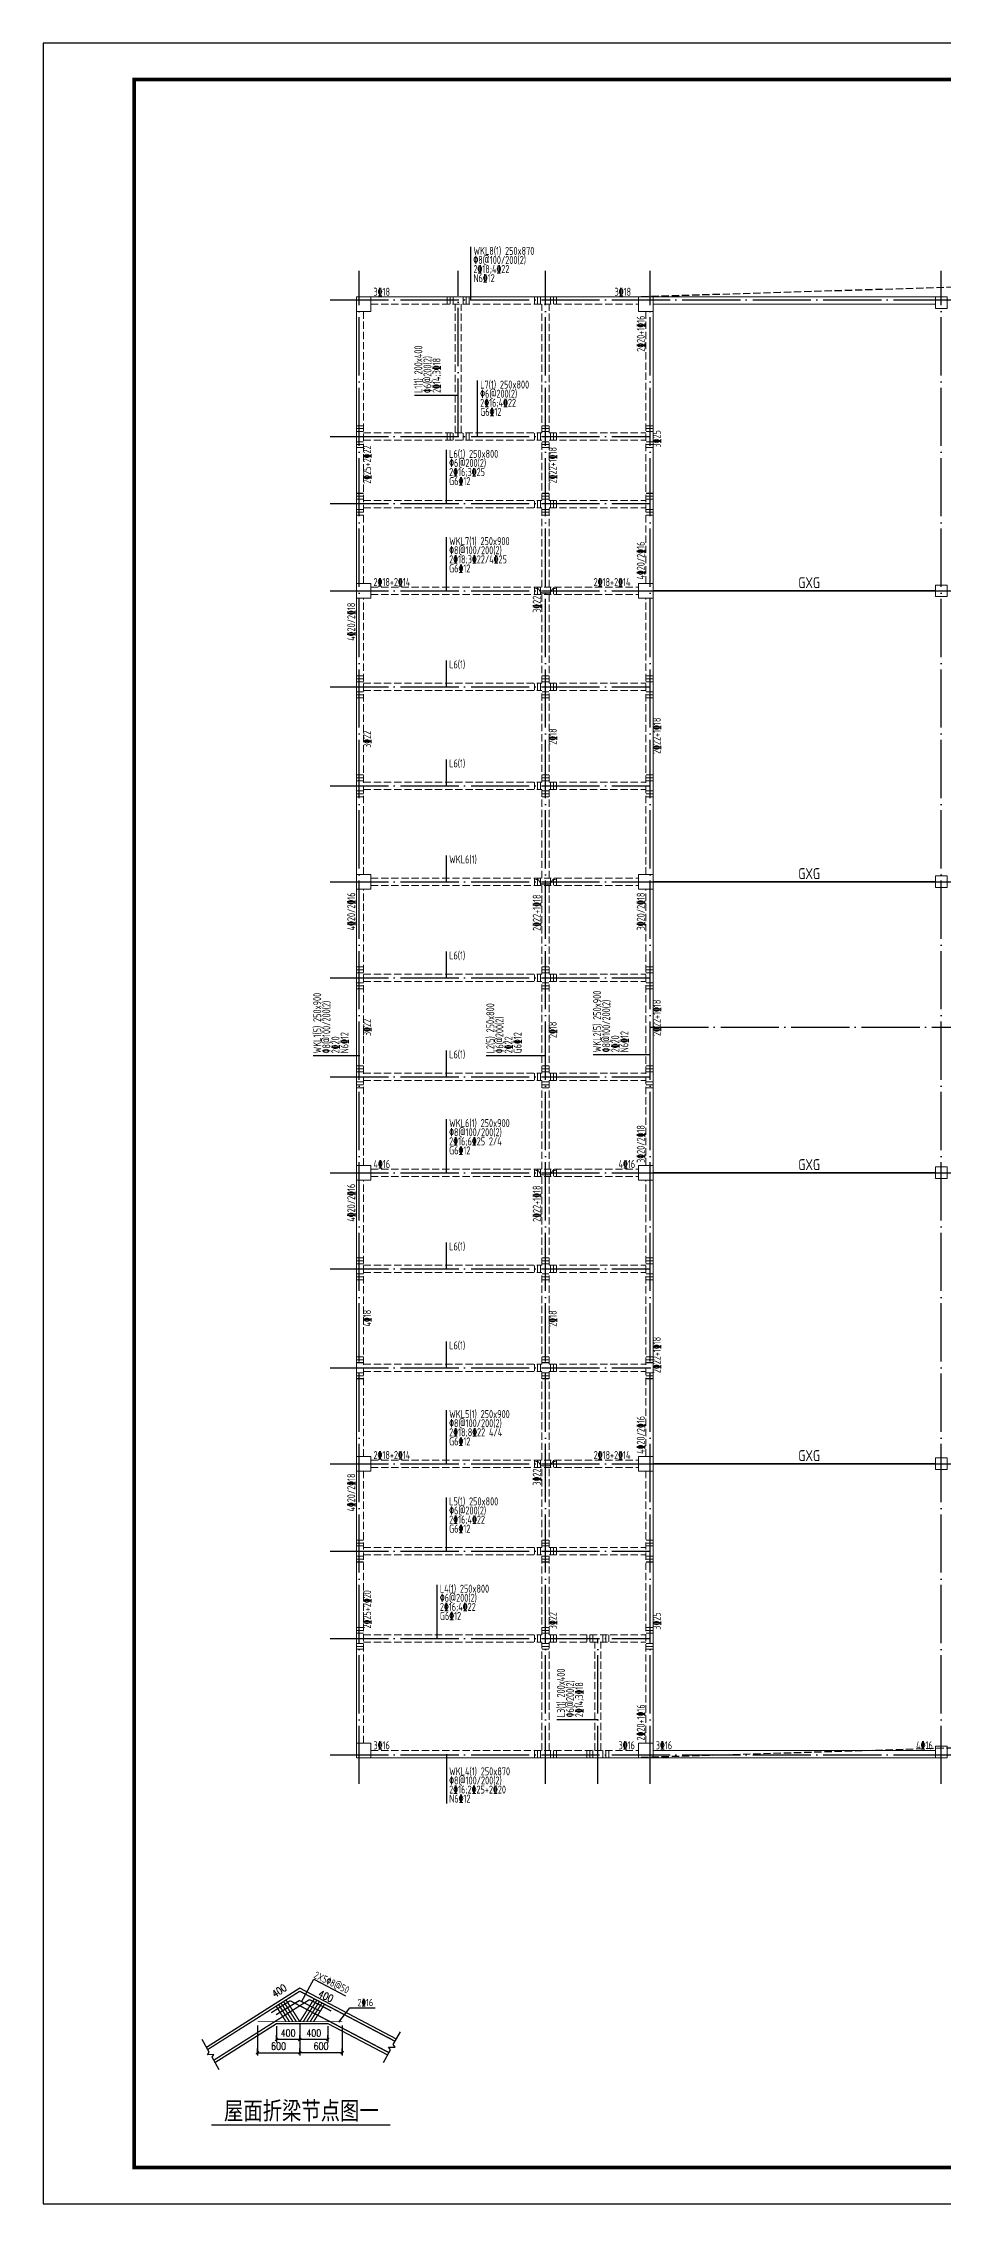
# Model space of a CAD drawing. Extents: x -2331248 to -1198620, y -977263 to -545844.
# Drawn here: x -1454254 to -1423309, y -855128 to -780878 of the extents above; entities that cross this region are included whole.
import ezdxf
from ezdxf.enums import TextEntityAlignment as Align

# ---------------------------------------------------------------- set-up
doc = ezdxf.new("R2010")
doc.units = 0
doc.header["$LTSCALE"] = 1000
doc.header["$MEASUREMENT"] = 0
for name, pattern in [('DASH', [0.35, 0.25, -0.1]), ('DOTE', [2.42, 2, -0.2, 0.02, -0.2]), ('线型3', [500, 300, -200])]:
    doc.linetypes.add(name, pattern=pattern)
doc.layers.get('0').update_dxf_attribs({"linetype": 'CONTINUOUS'})
for name, color, linetype in [('7', 3, 'CONTINUOUS'), ('DOTE', 1, 'DOTE'), ('PUB_TITLE', 4, 'CONTINUOUS'), ('S_BEAMDIMMASS', 2, 'CONTINUOUS'), ('中文', 7, 'CONTINUOUS'), ('剖断线', 253, 'CONTINUOUS'), ('尺寸线', 253, 'CONTINUOUS'), ('框架外形', 2, 'CONTINUOUS'), ('框架立面钢筋', 1, 'CONTINUOUS'), ('梁__实线', 4, 'CONTINUOUS'), ('轴线__尺寸数字', 253, 'CONTINUOUS'), ('钢筋', 1, 'CONTINUOUS'), ('钢筋标注', 253, 'CONTINUOUS'), ('钢结构数字', 73, 'CONTINUOUS')]:
    doc.layers.add(name, color=color, linetype=linetype)
for name, color, linetype, lineweight in [('S_Beam', 4, 'CONTINUOUS', 18), ('S_BeamDash', 134, '线型3', 18), ('S_BeamDimLocal', 7, 'CONTINUOUS', 25), ('S_BeamDimLocalVer', 7, 'CONTINUOUS', 25), ('S_BeamDimMassVer', 2, 'CONTINUOUS', 25), ('S_Cl', 2, 'CONTINUOUS', 9), ('S_SubBeamHanger', 1, 'CONTINUOUS', 40), ('S_SubBeamHoop', 1, 'CONTINUOUS', 40)]:
    doc.layers.add(name, color=color, linetype=linetype, lineweight=lineweight)
doc.styles.add('_HZTXT', font='txt.shx', dxfattribs={"width": 0.8, "bigfont": 'hztxt.shx'})
doc.styles.add('HZ', font='tssdeng.shx', dxfattribs={"width": 0.8, "bigfont": 'tssdchn.shx'})
doc.styles.add('STYLE2', font='tssdeng.shx', dxfattribs={"width": 0.8, "bigfont": 'tssdchn.shx'})
doc.styles.add('TSSD_REIN', font='Tssdeng.shx', dxfattribs={"width": 0.7, "bigfont": 'hztxt.shx'})

msp = doc.modelspace()

# ---------------------------------------------------------------- linework, layer by layer
at = {"linetype": 'DASH'}
for p, q in [((-1375033.5, -787793.1), (-1433794.5, -789597.1)), ((-1375033.5, -837993.1), (-1433794.5, -839797.1))]:
    msp.add_line(p, q, dxfattribs=at)
at = {"color": 0, "linetype": 'ByBlock', "ltscale": 500}
for p, q in [((-1446896.2, -848998.4, -34665466.8), (-1446896.2, -850037.3, -34665466.8)), ((-1446237.8, -849029.4, -34665466.8), (-1446237.8, -849584.2, -34665466.8)), ((-1445438.5, -848968.3, -34665466.8), (-1445438.5, -850037.3, -34665466.8)), ((-1445437.8, -849029.4, -34665466.8), (-1445437.8, -849584.2, -34665466.8)), ((-1445437.1, -848968.3, -34665466.8), (-1445437.1, -850037.3, -34665466.8)), ((-1444473.9, -849029.4, -34665466.8), (-1444473.9, -849584.2, -34665466.8)), ((-1443979.4, -848998.4, -34665466.8), (-1443979.4, -850037.3, -34665466.8)), ((-1446896.2, -849937.3, -34665466.8), (-1445438.5, -849937.3, -34665466.8)), ((-1444473.9, -849484.2), (-1446237.8, -849484.2)), ((-1443979.4, -849937.3, -34665466.8), (-1445437.1, -849937.3, -34665466.8))]:
    msp.add_line(p, q, dxfattribs=at)
at = {"layer": '7', "color": 7, "const_width": 45, "elevation": -34665466.8}
msp.add_lwpolyline([(-1448477.3, -852424.6), (-1442323.9, -852424.6)], dxfattribs=at)
at = {"layer": 'DOTE'}
for p, q in [((-1443394.5, -840697.1), (-1443394.5, -788697.1)), ((-1439994.5, -794397.1), (-1439994.5, -788697.1)), ((-1436994.5, -840697.1), (-1436994.5, -788697.1)), ((-1433394.5, -840697.1), (-1433394.5, -788697.1)), ((-1423394.5, -840697.1), (-1423394.5, -788697.1)), ((-1444394.5, -789697.1), (-1382394.5, -789697.1)), ((-1444394.5, -794397.1), (-1433394.5, -794397.1)), ((-1444394.5, -796697.1), (-1433394.5, -796697.1)), ((-1444394.5, -799697.1), (-1382394.5, -799697.1)), ((-1444394.5, -802997.1), (-1433394.5, -802997.1)), ((-1444394.5, -806397.1), (-1433394.5, -806397.1)), ((-1444394.5, -809697.1), (-1382394.5, -809697.1)), ((-1444394.5, -812997.1), (-1433394.5, -812997.1)), ((-1433394.5, -814697.1), (-1382394.5, -814697.1)), ((-1444394.5, -816397.1), (-1433394.5, -816397.1)), ((-1444394.5, -819697.1), (-1382394.5, -819697.1)), ((-1444394.5, -822997.1), (-1433394.5, -822997.1)), ((-1444394.5, -826397.1), (-1433394.5, -826397.1)), ((-1444394.5, -829697.1), (-1382394.5, -829697.1)), ((-1444394.5, -832697.1), (-1433394.5, -832697.1)), ((-1444394.5, -835697.1), (-1433394.5, -835697.1)), ((-1435194.5, -840697.1), (-1435194.5, -835697.1)), ((-1444394.5, -839697.1), (-1382394.5, -839697.1))]:
    msp.add_line(p, q, dxfattribs=at)
at = {"layer": 'PUB_TITLE'}
msp.add_lwpolyline([(-1454253.9, -855128), (-1322878.9, -855128), (-1322878.9, -780878), (-1454253.9, -780878)], close=True, dxfattribs=at)
at = {"layer": 'PUB_TITLE', "const_width": 125}
msp.add_lwpolyline([(-1451128.9, -853878), (-1324128.9, -853878), (-1324128.9, -782128), (-1451128.9, -782128)], close=True, dxfattribs=at)
at = {"layer": 'S_Beam', "ltscale": 1}
for p, q in [((-1442994.5, -789597.1), (-1433794.5, -789597.1)), ((-1433294.5, -789597.1), (-1423594.5, -789597.1)), ((-1433294.5, -789847.1), (-1423594.5, -789847.1)), ((-1443494.5, -799447.1), (-1443494.5, -790097.1)), ((-1433294.5, -799447.1), (-1433294.5, -790097.1)), ((-1433294.5, -799447.1), (-1433294.5, -790097.1)), ((-1443494.5, -809447.1), (-1443494.5, -799947.1)), ((-1433294.5, -809447.1), (-1433294.5, -799947.1)), ((-1433294.5, -809447.1), (-1433294.5, -799947.1)), ((-1443494.5, -819447.1), (-1443494.5, -809947.1)), ((-1433294.5, -819447.1), (-1433294.5, -809947.1)), ((-1433294.5, -819447.1), (-1433294.5, -809947.1)), ((-1443494.5, -829447.1), (-1443494.5, -819947.1)), ((-1433294.5, -829447.1), (-1433294.5, -819947.1)), ((-1433294.5, -829447.1), (-1433294.5, -819947.1)), ((-1443494.5, -839297.1), (-1443494.5, -829947.1)), ((-1433294.5, -839297.1), (-1433294.5, -829947.1)), ((-1433294.5, -839297.1), (-1433294.5, -829947.1)), ((-1433294.5, -839547.1), (-1423594.5, -839547.1)), ((-1442994.5, -839797.1), (-1433794.5, -839797.1)), ((-1433294.5, -839797.1), (-1423594.5, -839797.1))]:
    msp.add_line(p, q, dxfattribs=at)
at = {"layer": 'S_BeamDash', "linetype": 'DASH', "ltscale": 1}
for p, q in [((-1442994.5, -789847.1), (-1433794.5, -789847.1)), ((-1440094.5, -794272.1), (-1440094.5, -789847.1)), ((-1439894.5, -794272.1), (-1439894.5, -789847.1)), ((-1437119.5, -794272.1), (-1437119.5, -789847.1)), ((-1436869.5, -794272.1), (-1436869.5, -789847.1)), ((-1443244.5, -799447.1), (-1443244.5, -790097.1)), ((-1433544.5, -799447.1), (-1433544.5, -790097.1)), ((-1433544.5, -799447.1), (-1433544.5, -790097.1)), ((-1443244.5, -794272.1), (-1437119.5, -794272.1)), ((-1436869.5, -794272.1), (-1433544.5, -794272.1)), ((-1443244.5, -794522.1), (-1437119.5, -794522.1)), ((-1437119.5, -796597.1), (-1437119.5, -794522.1)), ((-1436869.5, -796597.1), (-1436869.5, -794522.1)), ((-1436869.5, -794522.1), (-1433544.5, -794522.1)), ((-1443244.5, -796597.1), (-1437119.5, -796597.1)), ((-1436869.5, -796597.1), (-1433544.5, -796597.1)), ((-1443244.5, -796847.1), (-1437119.5, -796847.1)), ((-1437119.5, -799572.1), (-1437119.5, -796847.1)), ((-1436869.5, -796847.1), (-1433544.5, -796847.1)), ((-1436869.5, -799572.1), (-1436869.5, -796847.1)), ((-1442994.5, -799572.1), (-1433794.5, -799572.1)), ((-1443244.5, -809447.1), (-1443244.5, -799947.1)), ((-1442994.5, -799822.1), (-1433794.5, -799822.1)), ((-1437119.5, -802872.1), (-1437119.5, -799822.1)), ((-1436869.5, -802872.1), (-1436869.5, -799822.1)), ((-1433544.5, -809447.1), (-1433544.5, -799947.1)), ((-1433544.5, -809447.1), (-1433544.5, -799947.1)), ((-1443244.5, -802872.1), (-1437119.5, -802872.1)), ((-1443244.5, -803122.1), (-1437119.5, -803122.1)), ((-1437119.5, -806272.1), (-1437119.5, -803122.1)), ((-1436869.5, -802872.1), (-1433544.5, -802872.1)), ((-1436869.5, -803122.1), (-1433544.5, -803122.1)), ((-1436869.5, -806272.1), (-1436869.5, -803122.1)), ((-1443244.5, -806272.1), (-1437119.5, -806272.1)), ((-1436869.5, -806272.1), (-1433544.5, -806272.1)), ((-1443244.5, -806522.1), (-1437119.5, -806522.1)), ((-1437119.5, -809572.1), (-1437119.5, -806522.1)), ((-1436869.5, -806522.1), (-1433544.5, -806522.1)), ((-1436869.5, -809572.1), (-1436869.5, -806522.1)), ((-1443244.5, -819447.1), (-1443244.5, -809947.1)), ((-1442994.5, -809572.1), (-1433794.5, -809572.1)), ((-1442994.5, -809822.1), (-1433794.5, -809822.1)), ((-1437119.5, -812872.1), (-1437119.5, -809822.1)), ((-1436869.5, -812872.1), (-1436869.5, -809822.1)), ((-1433544.5, -819447.1), (-1433544.5, -809947.1)), ((-1433544.5, -819447.1), (-1433544.5, -809947.1)), ((-1443244.5, -812872.1), (-1437119.5, -812872.1)), ((-1436869.5, -812872.1), (-1433544.5, -812872.1)), ((-1443244.5, -813122.1), (-1437119.5, -813122.1)), ((-1437119.5, -816272.1), (-1437119.5, -813122.1)), ((-1436869.5, -813122.1), (-1433544.5, -813122.1)), ((-1436869.5, -816272.1), (-1436869.5, -813122.1)), ((-1443244.5, -816272.1), (-1437119.5, -816272.1)), ((-1443244.5, -816522.1), (-1437119.5, -816522.1)), ((-1437119.5, -819572.1), (-1437119.5, -816522.1)), ((-1436869.5, -816272.1), (-1433544.5, -816272.1)), ((-1436869.5, -816522.1), (-1433544.5, -816522.1)), ((-1436869.5, -819572.1), (-1436869.5, -816522.1)), ((-1442994.5, -819572.1), (-1433794.5, -819572.1)), ((-1443244.5, -829447.1), (-1443244.5, -819947.1)), ((-1442994.5, -819822.1), (-1433794.5, -819822.1)), ((-1437119.5, -822872.1), (-1437119.5, -819822.1)), ((-1436869.5, -822872.1), (-1436869.5, -819822.1)), ((-1433544.5, -829447.1), (-1433544.5, -819947.1)), ((-1433544.5, -829447.1), (-1433544.5, -819947.1)), ((-1443244.5, -822872.1), (-1437119.5, -822872.1)), ((-1443244.5, -823122.1), (-1437119.5, -823122.1)), ((-1437119.5, -826272.1), (-1437119.5, -823122.1)), ((-1436869.5, -822872.1), (-1433544.5, -822872.1)), ((-1436869.5, -823122.1), (-1433544.5, -823122.1)), ((-1436869.5, -826272.1), (-1436869.5, -823122.1)), ((-1443244.5, -826272.1), (-1437119.5, -826272.1)), ((-1436869.5, -826272.1), (-1433544.5, -826272.1)), ((-1443244.5, -826522.1), (-1437119.5, -826522.1)), ((-1437119.5, -829572.1), (-1437119.5, -826522.1)), ((-1436869.5, -826522.1), (-1433544.5, -826522.1)), ((-1436869.5, -829572.1), (-1436869.5, -826522.1)), ((-1443244.5, -839297.1), (-1443244.5, -829947.1)), ((-1442994.5, -829572.1), (-1433794.5, -829572.1)), ((-1442994.5, -829822.1), (-1433794.5, -829822.1)), ((-1437119.5, -832572.1), (-1437119.5, -829822.1)), ((-1436869.5, -832572.1), (-1436869.5, -829822.1)), ((-1433544.5, -839297.1), (-1433544.5, -829947.1)), ((-1433544.5, -839297.1), (-1433544.5, -829947.1)), ((-1443244.5, -832572.1), (-1437119.5, -832572.1)), ((-1443244.5, -832822.1), (-1437119.5, -832822.1)), ((-1437119.5, -835572.1), (-1437119.5, -832822.1)), ((-1436869.5, -832572.1), (-1433544.5, -832572.1)), ((-1436869.5, -835572.1), (-1436869.5, -832822.1)), ((-1436869.5, -832822.1), (-1433544.5, -832822.1)), ((-1443244.5, -835572.1), (-1437119.5, -835572.1)), ((-1443244.5, -835822.1), (-1437119.5, -835822.1)), ((-1437119.5, -839547.1), (-1437119.5, -835822.1)), ((-1436869.5, -835572.1), (-1433544.5, -835572.1)), ((-1436869.5, -835822.1), (-1433544.5, -835822.1)), ((-1436869.5, -839547.1), (-1436869.5, -835822.1)), ((-1435294.5, -839547.1), (-1435294.5, -835822.1)), ((-1435094.5, -839547.1), (-1435094.5, -835822.1)), ((-1442994.5, -839547.1), (-1433794.5, -839547.1))]:
    msp.add_line(p, q, dxfattribs=at)
at = {"layer": 'S_BEAMDIMMASS'}
for p, q in [((-1439561.5, -789722.1), (-1439561.5, -787878.3)), ((-1439327.9, -794397.1), (-1439327.9, -792473.5)), ((-1440394.5, -796722.1), (-1440394.5, -794853.3)), ((-1440394.5, -799697.1), (-1440394.5, -797853.3)), ((-1440394.5, -802997.1), (-1440394.5, -802090.8)), ((-1440394.5, -806397.1), (-1440394.5, -805490.8)), ((-1440394.5, -809697.1), (-1440394.5, -808790.8)), ((-1440394.5, -812997.1), (-1440394.5, -812090.8)), ((-1440394.5, -816397.1), (-1440394.5, -815490.8)), ((-1440394.5, -819697.1), (-1440394.5, -817853.3)), ((-1440394.5, -822997.1), (-1440394.5, -822090.8)), ((-1440394.5, -826397.1), (-1440394.5, -825490.8)), ((-1440394.5, -829697.1), (-1440394.5, -827853.3)), ((-1440394.5, -832697.1), (-1440394.5, -830853.3)), ((-1440713.5, -835697.1), (-1440713.5, -833853.3)), ((-1440394.5, -839672.1), (-1440394.5, -841370.3))]:
    msp.add_line(p, q, dxfattribs=at)
at = {"layer": 'S_BeamDimMassVer'}
for p, q in [((-1439994.5, -792987.1), (-1441500.7, -792987.1)), ((-1443369.5, -815683), (-1444975.5, -815683)), ((-1436994.5, -815683), (-1439028.4, -815683)), ((-1433419.5, -815647), (-1435358.3, -815647)), ((-1435194.5, -838497.1), (-1436600.7, -838497.1))]:
    msp.add_line(p, q, dxfattribs=at)
at = {"layer": 'S_Cl', "ltscale": 1}
for points in [[(-1442994.5, -790097.1), (-1442994.5, -789597.1), (-1443494.5, -789597.1), (-1443494.5, -790097.1)], [(-1433294.5, -790097.1), (-1433294.5, -789597.1), (-1433794.5, -789597.1), (-1433794.5, -790097.1)], [(-1423194.5, -789997.1), (-1423194.5, -789597.1), (-1423594.5, -789597.1), (-1423594.5, -789997.1)], [(-1442994.5, -799947.1), (-1442994.5, -799447.1), (-1443494.5, -799447.1), (-1443494.5, -799947.1)], [(-1433294.5, -799947.1), (-1433294.5, -799447.1), (-1433794.5, -799447.1), (-1433794.5, -799947.1)], [(-1423194.5, -799897.1), (-1423194.5, -799497.1), (-1423594.5, -799497.1), (-1423594.5, -799897.1)], [(-1442994.5, -809947.1), (-1442994.5, -809447.1), (-1443494.5, -809447.1), (-1443494.5, -809947.1)], [(-1433294.5, -809947.1), (-1433294.5, -809447.1), (-1433794.5, -809447.1), (-1433794.5, -809947.1)], [(-1423194.5, -809897.1), (-1423194.5, -809497.1), (-1423594.5, -809497.1), (-1423594.5, -809897.1)], [(-1442994.5, -819947.1), (-1442994.5, -819447.1), (-1443494.5, -819447.1), (-1443494.5, -819947.1)], [(-1433294.5, -819947.1), (-1433294.5, -819447.1), (-1433794.5, -819447.1), (-1433794.5, -819947.1)], [(-1423194.5, -819897.1), (-1423194.5, -819497.1), (-1423594.5, -819497.1), (-1423594.5, -819897.1)], [(-1442994.5, -829947.1), (-1442994.5, -829447.1), (-1443494.5, -829447.1), (-1443494.5, -829947.1)], [(-1433294.5, -829947.1), (-1433294.5, -829447.1), (-1433794.5, -829447.1), (-1433794.5, -829947.1)], [(-1423194.5, -829897.1), (-1423194.5, -829497.1), (-1423594.5, -829497.1), (-1423594.5, -829897.1)], [(-1442994.5, -839797.1), (-1442994.5, -839297.1), (-1443494.5, -839297.1), (-1443494.5, -839797.1)], [(-1433294.5, -839797.1), (-1433294.5, -839297.1), (-1433794.5, -839297.1), (-1433794.5, -839797.1)], [(-1423194.5, -839797.1), (-1423194.5, -839397.1), (-1423594.5, -839397.1), (-1423594.5, -839797.1)]]:
    msp.add_lwpolyline(points, close=True, dxfattribs=at)
at = {"layer": 'S_SubBeamHanger', "linetype": 'Continuous', "ltscale": 1, "const_width": 35}
for points in [[(-1437344.5, -799622.1), (-1437244.5, -799622.1)], [(-1437244.5, -799622.1), (-1437144.5, -799772.1)], [(-1436844.5, -799772.1), (-1436744.5, -799622.1)], [(-1436744.5, -799622.1), (-1436644.5, -799622.1)], [(-1437144.5, -799772.1), (-1436844.5, -799772.1)], [(-1437344.5, -809622.1), (-1437244.5, -809622.1)], [(-1437244.5, -809622.1), (-1437144.5, -809772.1)], [(-1437144.5, -809772.1), (-1436844.5, -809772.1)], [(-1436844.5, -809772.1), (-1436744.5, -809622.1)], [(-1436744.5, -809622.1), (-1436644.5, -809622.1)], [(-1437344.5, -819622.1), (-1437244.5, -819622.1)], [(-1437244.5, -819622.1), (-1437144.5, -819772.1)], [(-1436844.5, -819772.1), (-1436744.5, -819622.1)], [(-1436744.5, -819622.1), (-1436644.5, -819622.1)], [(-1437144.5, -819772.1), (-1436844.5, -819772.1)], [(-1437344.5, -829622.1), (-1437244.5, -829622.1)], [(-1437244.5, -829622.1), (-1437144.5, -829772.1)], [(-1437144.5, -829772.1), (-1436844.5, -829772.1)], [(-1436844.5, -829772.1), (-1436744.5, -829622.1)], [(-1436744.5, -829622.1), (-1436644.5, -829622.1)]]:
    msp.add_lwpolyline(points, dxfattribs=at)
at = {"layer": 'S_SubBeamHoop', "linetype": 'Continuous', "ltscale": 1, "const_width": 35}
for points in [[(-1440369.5, -789597.1), (-1440369.5, -789847.1)], [(-1440269.5, -789597.1), (-1440269.5, -789847.1)], [(-1440169.5, -789597.1), (-1440169.5, -789847.1)], [(-1439819.5, -789597.1), (-1439819.5, -789847.1)], [(-1439719.5, -789597.1), (-1439719.5, -789847.1)], [(-1439619.5, -789597.1), (-1439619.5, -789847.1)], [(-1437369.5, -789597.1), (-1437369.5, -789847.1)], [(-1437269.5, -789597.1), (-1437269.5, -789847.1)], [(-1437169.5, -789597.1), (-1437169.5, -789847.1)], [(-1436819.5, -789597.1), (-1436819.5, -789847.1)], [(-1436719.5, -789597.1), (-1436719.5, -789847.1)], [(-1436619.5, -789597.1), (-1436619.5, -789847.1)], [(-1443494.5, -794022.1), (-1443244.5, -794022.1)], [(-1443494.5, -794122.1), (-1443244.5, -794122.1)], [(-1443494.5, -794222.1), (-1443244.5, -794222.1)], [(-1440369.5, -794272.1), (-1440369.5, -794522.1)], [(-1440269.5, -794272.1), (-1440269.5, -794522.1)], [(-1440169.5, -794272.1), (-1440169.5, -794522.1)], [(-1439819.5, -794272.1), (-1439819.5, -794522.1)], [(-1439719.5, -794272.1), (-1439719.5, -794522.1)], [(-1439619.5, -794272.1), (-1439619.5, -794522.1)], [(-1437369.5, -794272.1), (-1437369.5, -794522.1)], [(-1437269.5, -794272.1), (-1437269.5, -794522.1)], [(-1437169.5, -794272.1), (-1437169.5, -794522.1)], [(-1437119.5, -794022.1), (-1436869.5, -794022.1)], [(-1437119.5, -794122.1), (-1436869.5, -794122.1)], [(-1437119.5, -794222.1), (-1436869.5, -794222.1)], [(-1436819.5, -794272.1), (-1436819.5, -794522.1)], [(-1436719.5, -794272.1), (-1436719.5, -794522.1)], [(-1436619.5, -794272.1), (-1436619.5, -794522.1)], [(-1433544.5, -794022.1), (-1433294.5, -794022.1)], [(-1433544.5, -794122.1), (-1433294.5, -794122.1)], [(-1433544.5, -794222.1), (-1433294.5, -794222.1)], [(-1443494.5, -794572.1), (-1443244.5, -794572.1)], [(-1443494.5, -794672.1), (-1443244.5, -794672.1)], [(-1443494.5, -794772.1), (-1443244.5, -794772.1)], [(-1437119.5, -794572.1), (-1436869.5, -794572.1)], [(-1437119.5, -794672.1), (-1436869.5, -794672.1)], [(-1437119.5, -794772.1), (-1436869.5, -794772.1)], [(-1433544.5, -794572.1), (-1433294.5, -794572.1)], [(-1433544.5, -794672.1), (-1433294.5, -794672.1)], [(-1433544.5, -794772.1), (-1433294.5, -794772.1)], [(-1443494.5, -796347.1), (-1443244.5, -796347.1)], [(-1443494.5, -796447.1), (-1443244.5, -796447.1)], [(-1443494.5, -796547.1), (-1443244.5, -796547.1)], [(-1437369.5, -796597.1), (-1437369.5, -796847.1)], [(-1437269.5, -796597.1), (-1437269.5, -796847.1)], [(-1437169.5, -796597.1), (-1437169.5, -796847.1)], [(-1437119.5, -796347.1), (-1436869.5, -796347.1)], [(-1437119.5, -796447.1), (-1436869.5, -796447.1)], [(-1437119.5, -796547.1), (-1436869.5, -796547.1)], [(-1436819.5, -796597.1), (-1436819.5, -796847.1)], [(-1436719.5, -796597.1), (-1436719.5, -796847.1)], [(-1436619.5, -796597.1), (-1436619.5, -796847.1)], [(-1433544.5, -796347.1), (-1433294.5, -796347.1)], [(-1433544.5, -796447.1), (-1433294.5, -796447.1)], [(-1433544.5, -796547.1), (-1433294.5, -796547.1)], [(-1443494.5, -796897.1), (-1443244.5, -796897.1)], [(-1443494.5, -796997.1), (-1443244.5, -796997.1)], [(-1443494.5, -797097.1), (-1443244.5, -797097.1)], [(-1437119.5, -796897.1), (-1436869.5, -796897.1)], [(-1437119.5, -796997.1), (-1436869.5, -796997.1)], [(-1437119.5, -797097.1), (-1436869.5, -797097.1)], [(-1433544.5, -796897.1), (-1433294.5, -796897.1)], [(-1433544.5, -796997.1), (-1433294.5, -796997.1)], [(-1433544.5, -797097.1), (-1433294.5, -797097.1)], [(-1437369.5, -799572.1), (-1437369.5, -799822.1)], [(-1437269.5, -799572.1), (-1437269.5, -799822.1)], [(-1437169.5, -799572.1), (-1437169.5, -799822.1)], [(-1436819.5, -799572.1), (-1436819.5, -799822.1)], [(-1436719.5, -799572.1), (-1436719.5, -799822.1)], [(-1436619.5, -799572.1), (-1436619.5, -799822.1)], [(-1443494.5, -802622.1), (-1443244.5, -802622.1)], [(-1437119.5, -802622.1), (-1436869.5, -802622.1)], [(-1433544.5, -802622.1), (-1433294.5, -802622.1)], [(-1443494.5, -802722.1), (-1443244.5, -802722.1)], [(-1443494.5, -802822.1), (-1443244.5, -802822.1)], [(-1443494.5, -803172.1), (-1443244.5, -803172.1)], [(-1443494.5, -803272.1), (-1443244.5, -803272.1)], [(-1443494.5, -803372.1), (-1443244.5, -803372.1)], [(-1437369.5, -802872.1), (-1437369.5, -803122.1)], [(-1437269.5, -802872.1), (-1437269.5, -803122.1)], [(-1437169.5, -802872.1), (-1437169.5, -803122.1)], [(-1437119.5, -802722.1), (-1436869.5, -802722.1)], [(-1437119.5, -802822.1), (-1436869.5, -802822.1)], [(-1437119.5, -803172.1), (-1436869.5, -803172.1)], [(-1437119.5, -803272.1), (-1436869.5, -803272.1)], [(-1437119.5, -803372.1), (-1436869.5, -803372.1)], [(-1436819.5, -802872.1), (-1436819.5, -803122.1)], [(-1436719.5, -802872.1), (-1436719.5, -803122.1)], [(-1436619.5, -802872.1), (-1436619.5, -803122.1)], [(-1433544.5, -802722.1), (-1433294.5, -802722.1)], [(-1433544.5, -802822.1), (-1433294.5, -802822.1)], [(-1433544.5, -803172.1), (-1433294.5, -803172.1)], [(-1433544.5, -803272.1), (-1433294.5, -803272.1)], [(-1433544.5, -803372.1), (-1433294.5, -803372.1)], [(-1443494.5, -806022.1), (-1443244.5, -806022.1)], [(-1443494.5, -806122.1), (-1443244.5, -806122.1)], [(-1443494.5, -806222.1), (-1443244.5, -806222.1)], [(-1437369.5, -806272.1), (-1437369.5, -806522.1)], [(-1437269.5, -806272.1), (-1437269.5, -806522.1)], [(-1437169.5, -806272.1), (-1437169.5, -806522.1)], [(-1437119.5, -806022.1), (-1436869.5, -806022.1)], [(-1437119.5, -806122.1), (-1436869.5, -806122.1)], [(-1437119.5, -806222.1), (-1436869.5, -806222.1)], [(-1436819.5, -806272.1), (-1436819.5, -806522.1)], [(-1436719.5, -806272.1), (-1436719.5, -806522.1)], [(-1436619.5, -806272.1), (-1436619.5, -806522.1)], [(-1433544.5, -806022.1), (-1433294.5, -806022.1)], [(-1433544.5, -806122.1), (-1433294.5, -806122.1)], [(-1433544.5, -806222.1), (-1433294.5, -806222.1)], [(-1443494.5, -806572.1), (-1443244.5, -806572.1)], [(-1443494.5, -806672.1), (-1443244.5, -806672.1)], [(-1443494.5, -806772.1), (-1443244.5, -806772.1)], [(-1437119.5, -806572.1), (-1436869.5, -806572.1)], [(-1437119.5, -806672.1), (-1436869.5, -806672.1)], [(-1437119.5, -806772.1), (-1436869.5, -806772.1)], [(-1433544.5, -806572.1), (-1433294.5, -806572.1)], [(-1433544.5, -806672.1), (-1433294.5, -806672.1)], [(-1433544.5, -806772.1), (-1433294.5, -806772.1)], [(-1437369.5, -809572.1), (-1437369.5, -809822.1)], [(-1437269.5, -809572.1), (-1437269.5, -809822.1)], [(-1437169.5, -809572.1), (-1437169.5, -809822.1)], [(-1436819.5, -809572.1), (-1436819.5, -809822.1)], [(-1436719.5, -809572.1), (-1436719.5, -809822.1)], [(-1436619.5, -809572.1), (-1436619.5, -809822.1)], [(-1443494.5, -812622.1), (-1443244.5, -812622.1)], [(-1443494.5, -812722.1), (-1443244.5, -812722.1)], [(-1443494.5, -812822.1), (-1443244.5, -812822.1)], [(-1437369.5, -812872.1), (-1437369.5, -813122.1)], [(-1437269.5, -812872.1), (-1437269.5, -813122.1)], [(-1437169.5, -812872.1), (-1437169.5, -813122.1)], [(-1437119.5, -812622.1), (-1436869.5, -812622.1)], [(-1437119.5, -812722.1), (-1436869.5, -812722.1)], [(-1437119.5, -812822.1), (-1436869.5, -812822.1)], [(-1436819.5, -812872.1), (-1436819.5, -813122.1)], [(-1436719.5, -812872.1), (-1436719.5, -813122.1)], [(-1436619.5, -812872.1), (-1436619.5, -813122.1)], [(-1433544.5, -812622.1), (-1433294.5, -812622.1)], [(-1433544.5, -812722.1), (-1433294.5, -812722.1)], [(-1433544.5, -812822.1), (-1433294.5, -812822.1)], [(-1443494.5, -813172.1), (-1443244.5, -813172.1)], [(-1443494.5, -813272.1), (-1443244.5, -813272.1)], [(-1443494.5, -813372.1), (-1443244.5, -813372.1)], [(-1437119.5, -813172.1), (-1436869.5, -813172.1)], [(-1437119.5, -813272.1), (-1436869.5, -813272.1)], [(-1437119.5, -813372.1), (-1436869.5, -813372.1)], [(-1433544.5, -813172.1), (-1433294.5, -813172.1)], [(-1433544.5, -813272.1), (-1433294.5, -813272.1)], [(-1433544.5, -813372.1), (-1433294.5, -813372.1)], [(-1443494.5, -816022.1), (-1443244.5, -816022.1)], [(-1437119.5, -816022.1), (-1436869.5, -816022.1)], [(-1433544.5, -816022.1), (-1433294.5, -816022.1)], [(-1443494.5, -816122.1), (-1443244.5, -816122.1)], [(-1443494.5, -816222.1), (-1443244.5, -816222.1)], [(-1443494.5, -816572.1), (-1443244.5, -816572.1)], [(-1443494.5, -816672.1), (-1443244.5, -816672.1)], [(-1437369.5, -816272.1), (-1437369.5, -816522.1)], [(-1437269.5, -816272.1), (-1437269.5, -816522.1)], [(-1437169.5, -816272.1), (-1437169.5, -816522.1)], [(-1437119.5, -816122.1), (-1436869.5, -816122.1)], [(-1437119.5, -816222.1), (-1436869.5, -816222.1)], [(-1437119.5, -816572.1), (-1436869.5, -816572.1)], [(-1437119.5, -816672.1), (-1436869.5, -816672.1)], [(-1436819.5, -816272.1), (-1436819.5, -816522.1)], [(-1436719.5, -816272.1), (-1436719.5, -816522.1)], [(-1436619.5, -816272.1), (-1436619.5, -816522.1)], [(-1433544.5, -816122.1), (-1433294.5, -816122.1)], [(-1433544.5, -816222.1), (-1433294.5, -816222.1)], [(-1433544.5, -816572.1), (-1433294.5, -816572.1)], [(-1433544.5, -816672.1), (-1433294.5, -816672.1)], [(-1443494.5, -816772.1), (-1443244.5, -816772.1)], [(-1437119.5, -816772.1), (-1436869.5, -816772.1)], [(-1433544.5, -816772.1), (-1433294.5, -816772.1)], [(-1437369.5, -819572.1), (-1437369.5, -819822.1)], [(-1437269.5, -819572.1), (-1437269.5, -819822.1)], [(-1437169.5, -819572.1), (-1437169.5, -819822.1)], [(-1436819.5, -819572.1), (-1436819.5, -819822.1)], [(-1436719.5, -819572.1), (-1436719.5, -819822.1)], [(-1436619.5, -819572.1), (-1436619.5, -819822.1)], [(-1443494.5, -822622.1), (-1443244.5, -822622.1)], [(-1437119.5, -822622.1), (-1436869.5, -822622.1)], [(-1433544.5, -822622.1), (-1433294.5, -822622.1)], [(-1443494.5, -822722.1), (-1443244.5, -822722.1)], [(-1443494.5, -822822.1), (-1443244.5, -822822.1)], [(-1443494.5, -823172.1), (-1443244.5, -823172.1)], [(-1443494.5, -823272.1), (-1443244.5, -823272.1)], [(-1443494.5, -823372.1), (-1443244.5, -823372.1)], [(-1437369.5, -822872.1), (-1437369.5, -823122.1)], [(-1437269.5, -822872.1), (-1437269.5, -823122.1)], [(-1437169.5, -822872.1), (-1437169.5, -823122.1)], [(-1437119.5, -822722.1), (-1436869.5, -822722.1)], [(-1437119.5, -822822.1), (-1436869.5, -822822.1)], [(-1437119.5, -823172.1), (-1436869.5, -823172.1)], [(-1437119.5, -823272.1), (-1436869.5, -823272.1)], [(-1437119.5, -823372.1), (-1436869.5, -823372.1)], [(-1436819.5, -822872.1), (-1436819.5, -823122.1)], [(-1436719.5, -822872.1), (-1436719.5, -823122.1)], [(-1436619.5, -822872.1), (-1436619.5, -823122.1)], [(-1433544.5, -822722.1), (-1433294.5, -822722.1)], [(-1433544.5, -822822.1), (-1433294.5, -822822.1)], [(-1433544.5, -823172.1), (-1433294.5, -823172.1)], [(-1433544.5, -823272.1), (-1433294.5, -823272.1)], [(-1433544.5, -823372.1), (-1433294.5, -823372.1)], [(-1443494.5, -826022.1), (-1443244.5, -826022.1)], [(-1443494.5, -826122.1), (-1443244.5, -826122.1)], [(-1443494.5, -826222.1), (-1443244.5, -826222.1)], [(-1437369.5, -826272.1), (-1437369.5, -826522.1)], [(-1437269.5, -826272.1), (-1437269.5, -826522.1)], [(-1437169.5, -826272.1), (-1437169.5, -826522.1)], [(-1437119.5, -826022.1), (-1436869.5, -826022.1)], [(-1437119.5, -826122.1), (-1436869.5, -826122.1)], [(-1437119.5, -826222.1), (-1436869.5, -826222.1)], [(-1436819.5, -826272.1), (-1436819.5, -826522.1)], [(-1436719.5, -826272.1), (-1436719.5, -826522.1)], [(-1436619.5, -826272.1), (-1436619.5, -826522.1)], [(-1433544.5, -826022.1), (-1433294.5, -826022.1)], [(-1433544.5, -826122.1), (-1433294.5, -826122.1)], [(-1433544.5, -826222.1), (-1433294.5, -826222.1)], [(-1443494.5, -826572.1), (-1443244.5, -826572.1)], [(-1443494.5, -826672.1), (-1443244.5, -826672.1)], [(-1443494.5, -826772.1), (-1443244.5, -826772.1)], [(-1437119.5, -826572.1), (-1436869.5, -826572.1)], [(-1437119.5, -826672.1), (-1436869.5, -826672.1)], [(-1437119.5, -826772.1), (-1436869.5, -826772.1)], [(-1433544.5, -826572.1), (-1433294.5, -826572.1)], [(-1433544.5, -826672.1), (-1433294.5, -826672.1)], [(-1433544.5, -826772.1), (-1433294.5, -826772.1)], [(-1437369.5, -829572.1), (-1437369.5, -829822.1)], [(-1437269.5, -829572.1), (-1437269.5, -829822.1)], [(-1437169.5, -829572.1), (-1437169.5, -829822.1)], [(-1436819.5, -829572.1), (-1436819.5, -829822.1)], [(-1436719.5, -829572.1), (-1436719.5, -829822.1)], [(-1436619.5, -829572.1), (-1436619.5, -829822.1)], [(-1443494.5, -832322.1), (-1443244.5, -832322.1)], [(-1437119.5, -832322.1), (-1436869.5, -832322.1)], [(-1433544.5, -832322.1), (-1433294.5, -832322.1)], [(-1443494.5, -832422.1), (-1443244.5, -832422.1)], [(-1443494.5, -832522.1), (-1443244.5, -832522.1)], [(-1443494.5, -832872.1), (-1443244.5, -832872.1)], [(-1443494.5, -832972.1), (-1443244.5, -832972.1)], [(-1443494.5, -833072.1), (-1443244.5, -833072.1)], [(-1437369.5, -832572.1), (-1437369.5, -832822.1)], [(-1437269.5, -832572.1), (-1437269.5, -832822.1)], [(-1437169.5, -832572.1), (-1437169.5, -832822.1)], [(-1437119.5, -832422.1), (-1436869.5, -832422.1)], [(-1437119.5, -832522.1), (-1436869.5, -832522.1)], [(-1437119.5, -832872.1), (-1436869.5, -832872.1)], [(-1437119.5, -832972.1), (-1436869.5, -832972.1)], [(-1437119.5, -833072.1), (-1436869.5, -833072.1)], [(-1436819.5, -832572.1), (-1436819.5, -832822.1)], [(-1436719.5, -832572.1), (-1436719.5, -832822.1)], [(-1436619.5, -832572.1), (-1436619.5, -832822.1)], [(-1433544.5, -832422.1), (-1433294.5, -832422.1)], [(-1433544.5, -832522.1), (-1433294.5, -832522.1)], [(-1433544.5, -832872.1), (-1433294.5, -832872.1)], [(-1433544.5, -832972.1), (-1433294.5, -832972.1)], [(-1433544.5, -833072.1), (-1433294.5, -833072.1)], [(-1443494.5, -835322.1), (-1443244.5, -835322.1)], [(-1437119.5, -835322.1), (-1436869.5, -835322.1)], [(-1433544.5, -835322.1), (-1433294.5, -835322.1)], [(-1443494.5, -835422.1), (-1443244.5, -835422.1)], [(-1443494.5, -835522.1), (-1443244.5, -835522.1)], [(-1443494.5, -835872.1), (-1443244.5, -835872.1)], [(-1443494.5, -835972.1), (-1443244.5, -835972.1)], [(-1443494.5, -836072.1), (-1443244.5, -836072.1)], [(-1437369.5, -835572.1), (-1437369.5, -835822.1)], [(-1437269.5, -835572.1), (-1437269.5, -835822.1)], [(-1437169.5, -835572.1), (-1437169.5, -835822.1)], [(-1437119.5, -835422.1), (-1436869.5, -835422.1)], [(-1437119.5, -835522.1), (-1436869.5, -835522.1)], [(-1437119.5, -835872.1), (-1436869.5, -835872.1)], [(-1437119.5, -835972.1), (-1436869.5, -835972.1)], [(-1437119.5, -836072.1), (-1436869.5, -836072.1)], [(-1436819.5, -835572.1), (-1436819.5, -835822.1)], [(-1436719.5, -835572.1), (-1436719.5, -835822.1)], [(-1436619.5, -835572.1), (-1436619.5, -835822.1)], [(-1435569.5, -835572.1), (-1435569.5, -835822.1)], [(-1435469.5, -835572.1), (-1435469.5, -835822.1)], [(-1435369.5, -835572.1), (-1435369.5, -835822.1)], [(-1435019.5, -835572.1), (-1435019.5, -835822.1)], [(-1434919.5, -835572.1), (-1434919.5, -835822.1)], [(-1434819.5, -835572.1), (-1434819.5, -835822.1)], [(-1433544.5, -835422.1), (-1433294.5, -835422.1)], [(-1433544.5, -835522.1), (-1433294.5, -835522.1)], [(-1433544.5, -835872.1), (-1433294.5, -835872.1)], [(-1433544.5, -835972.1), (-1433294.5, -835972.1)], [(-1433544.5, -836072.1), (-1433294.5, -836072.1)], [(-1437369.5, -839547.1), (-1437369.5, -839797.1)], [(-1437269.5, -839547.1), (-1437269.5, -839797.1)], [(-1437169.5, -839547.1), (-1437169.5, -839797.1)], [(-1436819.5, -839547.1), (-1436819.5, -839797.1)], [(-1436719.5, -839547.1), (-1436719.5, -839797.1)], [(-1436619.5, -839547.1), (-1436619.5, -839797.1)], [(-1435569.5, -839547.1), (-1435569.5, -839797.1)], [(-1435469.5, -839547.1), (-1435469.5, -839797.1)], [(-1435369.5, -839547.1), (-1435369.5, -839797.1)], [(-1435019.5, -839547.1), (-1435019.5, -839797.1)], [(-1434919.5, -839547.1), (-1434919.5, -839797.1)], [(-1434819.5, -839547.1), (-1434819.5, -839797.1)]]:
    msp.add_lwpolyline(points, dxfattribs=at)
at = {"layer": '剖断线', "elevation": -34665466.8}
for points in [[(-1442563.6, -850270.9), (-1442320.8, -849833.8), (-1442384, -849741.6), (-1442160.6, -849751.2), (-1442223.8, -849659), (-1441981, -849221.8)], [(-1448210.9, -850528.3), (-1448453.7, -850091.1), (-1448390.5, -849998.9), (-1448613.9, -850008.5), (-1448550.7, -849916.3), (-1448793.5, -849479.1)]]:
    msp.add_lwpolyline(points, dxfattribs=at)
at = {"layer": '尺寸线'}
for p, q in [((-1445378.5, -848184.9, -34665466.8), (-1444953.6, -847411.7, -34665466.8)), ((-1444953.6, -847411.7, -34665466.8), (-1443864.3, -847985.7, -34665466.8)), ((-1446244.8, -848619.5, -34665466.8), (-1445459.5, -848136.4, -34665466.8)), ((-1444734.6, -848506.7, -34665466.8), (-1445459.5, -848136.4, -34665466.8)), ((-1444098.1, -848884.7, -34665466.8), (-1443721, -848391.6, -34665466.8)), ((-1443721, -848391.6, -34665466.8), (-1442852.6, -848391.6, -34665466.8))]:
    msp.add_line(p, q, dxfattribs=at)
at = {"layer": '框架外形'}
for p, q in [((-1445437.8, -847722.7, -34665466.8), (-1448641.9, -849752, -34665466.8)), ((-1442117.7, -849467.9, -34665466.8), (-1445437.8, -847722.7, -34665466.8)), ((-1448354.4, -850269.9, -34665466.8), (-1446237.8, -848929.4, -34665466.8)), ((-1446237.8, -848929.4, -34665466.8), (-1444473.9, -848929.4, -34665466.8)), ((-1444473.9, -848929.4, -34665466.8), (-1442418.6, -850009.8, -34665466.8))]:
    msp.add_line(p, q, dxfattribs=at)
at = {"layer": '框架立面钢筋', "const_width": 45, "elevation": -34665466.8}
for points in [[(-1448600.9, -849826), (-1445437.8, -847822.7), (-1445437.8, -847822.7)], [(-1442160.7, -849545.3), (-1445437.8, -847822.7), (-1445437.8, -847822.7)], [(-1445103.9, -848111.3), (-1446867.8, -849228.4), (-1448395.5, -850195.9)], [(-1446419.2, -848562.7), (-1445767.1, -848149.7)], [(-1445912, -848868.3), (-1446248.9, -848336.4)], [(-1445793.6, -848868.3), (-1446164.4, -848282.9)], [(-1445675.3, -848868.3), (-1446079.9, -848229.4)], [(-1445556.9, -848868.3), (-1445995.4, -848175.9)], [(-1445438.5, -848868.3), (-1445910.9, -848122.4)], [(-1442375.6, -849932.4), (-1445267.8, -848412.1), (-1445767.1, -848149.7)], [(-1445437.1, -848868.3), (-1444940.5, -848084.2)], [(-1445318.7, -848868.3), (-1444851.7, -848130.8)], [(-1445200.4, -848868.3), (-1444762.9, -848177.5)], [(-1444357.6, -848503.5), (-1445103.9, -848111.2)], [(-1445082, -848868.3), (-1444674.1, -848224.2)], [(-1444963.6, -848868.3), (-1444585.3, -848270.9)]]:
    msp.add_lwpolyline(points, dxfattribs=at)
at = {"layer": '梁__实线', "linetype": 'DASH', "const_width": 60}
for points in [[(-1423594.5, -799697.1), (-1433294.5, -799697.1)], [(-1423594.5, -809697.1), (-1433294.5, -809697.1)], [(-1423594.5, -819697.1), (-1433294.5, -819697.1)], [(-1423594.5, -829697.1), (-1433294.5, -829697.1)]]:
    msp.add_lwpolyline(points, dxfattribs=at)
at = {"layer": '轴线__尺寸数字'}
for p, q in [((-1446237.8, -849484.2, -34665466.8), (-1446237.8, -849334.2, -34665466.8)), ((-1445437.8, -849484.2, -34665466.8), (-1445437.8, -849334.2, -34665466.8)), ((-1444473.9, -849484.2, -34665466.8), (-1444473.9, -849334.2, -34665466.8)), ((-1446896.2, -849937.3, -34665466.8), (-1446896.2, -849787.3, -34665466.8)), ((-1445438.5, -849937.3, -34665466.8), (-1445438.5, -849787.3, -34665466.8)), ((-1443979.4, -849937.3, -34665466.8), (-1443979.4, -849787.3, -34665466.8))]:
    msp.add_line(p, q, dxfattribs=at)
at = {"layer": '轴线__尺寸数字', "const_width": 45, "elevation": -34665466.8}
for points in [[(-1446287.8, -849534.2), (-1446187.8, -849434.2)], [(-1445487.8, -849534.2), (-1445387.8, -849434.2)], [(-1444523.9, -849534.2), (-1444423.9, -849434.2)], [(-1446946.2, -849987.3), (-1446846.2, -849887.3)], [(-1445488.5, -849987.3), (-1445388.5, -849887.3)], [(-1444029.4, -849987.3), (-1443929.4, -849887.3)]]:
    msp.add_lwpolyline(points, dxfattribs=at)
at = {"layer": '钢筋', "const_width": 30, "elevation": -34665466.8}
msp.add_lwpolyline([(-1443973, -848868.3), (-1446886.8, -848868.3)], dxfattribs=at)

# ---------------------------------------------------------------- texts
at = {"color": 7, "linetype": 'ByBlock', "ltscale": 500, "char_height": 250, "attachment_point": 5, "style": '_HZTXT'}
for s, insert in [('\\A1;400', (-1445837.8, -849259.2, -34665466.8)), ('\\A1;400', (-1444955.9, -849259.2, -34665466.8)), ('\\A1;600', (-1446167.4, -849712.3, -34665466.8)), ('\\A1;600', (-1444708.3, -849712.3, -34665466.8))]:
    msp.add_mtext(s, dxfattribs=dict(at, insert=insert))
at = {"layer": 'S_BeamDimLocal', "style": 'TSSD_REIN', "width": 0.7}
for s, p in [('3%%13218', (-1442905.1, -789558.3)), ('3%%13218', (-1434622.1, -789558.3)), ('2%%13218+2%%13214', (-1442905.1, -799533.3)), ('2%%13218+2%%13214', (-1435339.6, -799533.3)), ('4%%13216', (-1442905.1, -819533.3)), ('4%%13216', (-1434484.7, -819533.3)), ('2%%13218+2%%13214', (-1442905.1, -829533.3)), ('2%%13218+2%%13214', (-1435339.6, -829533.3)), ('3%%13216', (-1442905.1, -839508.3)), ('3%%13216', (-1434484.7, -839508.3)), ('3%%13216', (-1433205.1, -839508.3)), ('4%%13216', (-1424258.6, -839508.3))]:
    msp.add_text(s, height=275, dxfattribs=at).set_placement(p)
at = {"layer": 'S_BeamDimLocalVer', "style": 'TSSD_REIN', "width": 0.7}
for s, p in [('2%%13220+1%%13216', (-1433583.2, -791482.7)), ('3%%13225', (-1433035.7, -794774.8)), ('2%%13225+2%%13222', (-1442985.7, -796018.6)), ('2%%13222+1%%13218', (-1436610.7, -796004.3)), ('4%%13220/2%%13216', (-1433583.2, -799310.7)), ('4%%13220/2%%13218', (-1443533.2, -801413.9)), ('3%%13222', (-1437158.2, -800454.3)), ('3%%13222', (-1442985.7, -805097.1)), ('2%%13218', (-1436610.7, -804986.2)), ('2%%13222+1%%13218', (-1433035.7, -805303.8)), ('4%%13220/2%%13216', (-1443533.2, -811365.9)), ('2%%13222+1%%13218', (-1437158.2, -811384)), ('3%%13220/2%%13218', (-1433583.2, -811367.7)), ('3%%13222', (-1442985.7, -814998.8)), ('2%%13222+1%%13218', (-1433035.7, -814995.8)), ('2%%13218', (-1436610.7, -815065.5)), ('3%%13220/2%%13218', (-1433583.2, -819357.7)), ('4%%13220/2%%13216', (-1443533.2, -821376.9)), ('2%%13222+1%%13218', (-1437158.2, -821384)), ('4%%13218', (-1442985.7, -824982)), ('2%%13218', (-1436610.7, -824986.2)), ('2%%13222+1%%13218', (-1433035.7, -826583.8)), ('4%%13220/2%%13216', (-1433583.2, -829357.7)), ('3%%13222', (-1437158.2, -830448.3)), ('4%%13220/2%%13218', (-1443533.2, -831339.9)), ('2%%13225+2%%13220', (-1442985.7, -835359.6)), ('3%%13222', (-1436610.7, -835384.4)), ('3%%13225', (-1433035.7, -835398.8)), ('2%%13220+1%%13216', (-1433583.2, -839207.7))]:
    msp.add_text(s, height=275, rotation=90, dxfattribs=at).set_placement(p)
at = {"layer": 'S_BEAMDIMMASS', "style": 'TSSD_REIN', "width": 0.7}
for s, p in [('WKL8(1) 250x870', (-1439472.1, -788152.1)), ('2%%13218;4%%13222', (-1439472.1, -788777.1)), ('%%1308@100/200(2)', (-1439472.1, -788464.6)), ('N6%%13212', (-1439472.1, -789089.6)), ('L7(1) 250x800', (-1439238.5, -792747.3)), ('%%1306@200(2)', (-1439238.5, -793059.8)), ('2%%13216;4%%13222', (-1439238.5, -793372.3)), ('G6%%13212', (-1439238.5, -793684.8)), ('L6(1) 250x800', (-1440305.1, -795127.1)), ('%%1306@200(2)', (-1440305.1, -795439.6)), ('2%%13216;3%%13225', (-1440305.1, -795752.1)), ('G6%%13212', (-1440305.1, -796064.6)), ('WKL7(1) 250x900', (-1440305.1, -798127.1)), ('%%1308@100/200(2)', (-1440305.1, -798439.6)), ('2%%13218;3%%13222/4%%13225', (-1440305.1, -798752.1)), ('G6%%13212', (-1440305.1, -799064.6)), ('L6(1)', (-1440305.1, -802364.6)), ('L6(1)', (-1440305.1, -805764.6)), ('WKL6(1)', (-1440305.1, -809064.6)), ('L6(1)', (-1440305.1, -812364.6)), ('L6(1)', (-1440305.1, -815764.6)), ('WKL6(1) 250x900', (-1440305.1, -818127.1)), ('%%1308@100/200(2)', (-1440305.1, -818439.6)), ('2%%13216;6%%13225 2/4', (-1440305.1, -818752.1)), ('G6%%13212', (-1440305.1, -819064.6)), ('L6(1)', (-1440305.1, -822364.6)), ('L6(1)', (-1440305.1, -825764.6)), ('WKL5(1) 250x900', (-1440305.1, -828127.1)), ('2%%13218;8%%13222 4/4', (-1440305.1, -828752.1)), ('%%1308@100/200(2)', (-1440305.1, -828439.6)), ('G6%%13212', (-1440305.1, -829064.6)), ('L5(1) 250x800', (-1440305.1, -831127.1)), ('2%%13216;4%%13222', (-1440305.1, -831752.1)), ('%%1306@200(2)', (-1440305.1, -831439.6)), ('G6%%13212', (-1440305.1, -832064.6)), ('L4(1) 250x800', (-1440624.1, -834127.1)), ('2%%13216;4%%13222', (-1440624.1, -834752.1)), ('%%1306@200(2)', (-1440624.1, -834439.6)), ('G6%%13212', (-1440624.1, -835064.6)), ('WKL4(1) 250x870', (-1440305.1, -840404.1)), ('%%1308@100/200(2)', (-1440305.1, -840716.6)), ('2%%13216;2%%13225+2%%13220', (-1440305.1, -841029.1)), ('N6%%13212', (-1440305.1, -841341.6))]:
    msp.add_text(s, height=275, dxfattribs=at).set_placement(p)
at = {"layer": 'S_BeamDimMassVer', "style": 'TSSD_REIN', "width": 0.7}
for s, p in [('L1(1) 200x400', (-1441227, -792897.7)), ('%%1306@200(2)', (-1440914.5, -792897.7)), ('2%%13214;3%%13218', (-1440602, -792897.7)), ('WKL1(5) 250x900', (-1444701.8, -815593.6)), ('WKL2(5) 250x900', (-1435084.5, -815557.6)), ('%%1308@100/200(2)', (-1444389.3, -815593.6)), ('L2(5) 250x800', (-1438754.6, -815593.6)), ('%%1306@200(2)', (-1438442.1, -815593.6)), ('%%1308@100/200(2)', (-1434772, -815557.6)), ('2%%13220', (-1444076.8, -815593.6)), ('N6%%13212', (-1443764.3, -815593.6)), ('2%%13222', (-1438129.6, -815593.6)), ('G6%%13212', (-1437817.1, -815593.6)), ('2%%13220', (-1434459.5, -815557.6)), ('N6%%13212', (-1434147, -815557.6)), ('L3(1) 200x400', (-1436327, -838407.7)), ('%%1306@200(2)', (-1436014.5, -838407.7)), ('2%%13214;3%%13218', (-1435702, -838407.7))]:
    msp.add_text(s, height=275, rotation=90, dxfattribs=at).set_placement(p)
at = {"layer": '中文', "style": 'HZ'}
msp.add_text('屋面折梁节点图一', height=700, dxfattribs=at).set_placement((-1445383.9, -851915.4, -34665466.8), align=Align.MIDDLE)
at = {"layer": '钢筋标注'}
for s, rotation, style, width, p in [('2X5%%1308@50', 334.385677, 'TSSD_REIN', 0.7, (-1444343, -847520, -34665466.8)), ('400', 335.925958, '_HZTXT', 0.8, (-1444541, -847994.7, -34665466.8))]:
    msp.add_text(s, height=250, rotation=rotation, dxfattribs=dict(at, style=style, width=width)).set_placement(p, align=Align.MIDDLE)
at = {"layer": '钢筋标注', "style": '_HZTXT', "width": 0.8}
msp.add_text('400', height=250, rotation=33.510782, dxfattribs=at).set_placement((-1446289.5, -848053.8, -34665466.8))
at = {"layer": '钢筋标注', "style": 'TSSD_REIN', "width": 0.7}
msp.add_text('2%%13216', height=250, dxfattribs=at).set_placement((-1443184.8, -848212.4, -34665466.8), align=Align.MIDDLE)
at = {"layer": '钢结构数字', "style": 'STYLE2', "width": 0.8}
for p in [(-1428306.7, -799604.2), (-1428306.7, -809604.2), (-1428306.7, -819604.2), (-1428306.7, -829604.2)]:
    msp.add_text('GXG', height=375, dxfattribs=at).set_placement(p)

doc.saveas('drawing.dxf')
